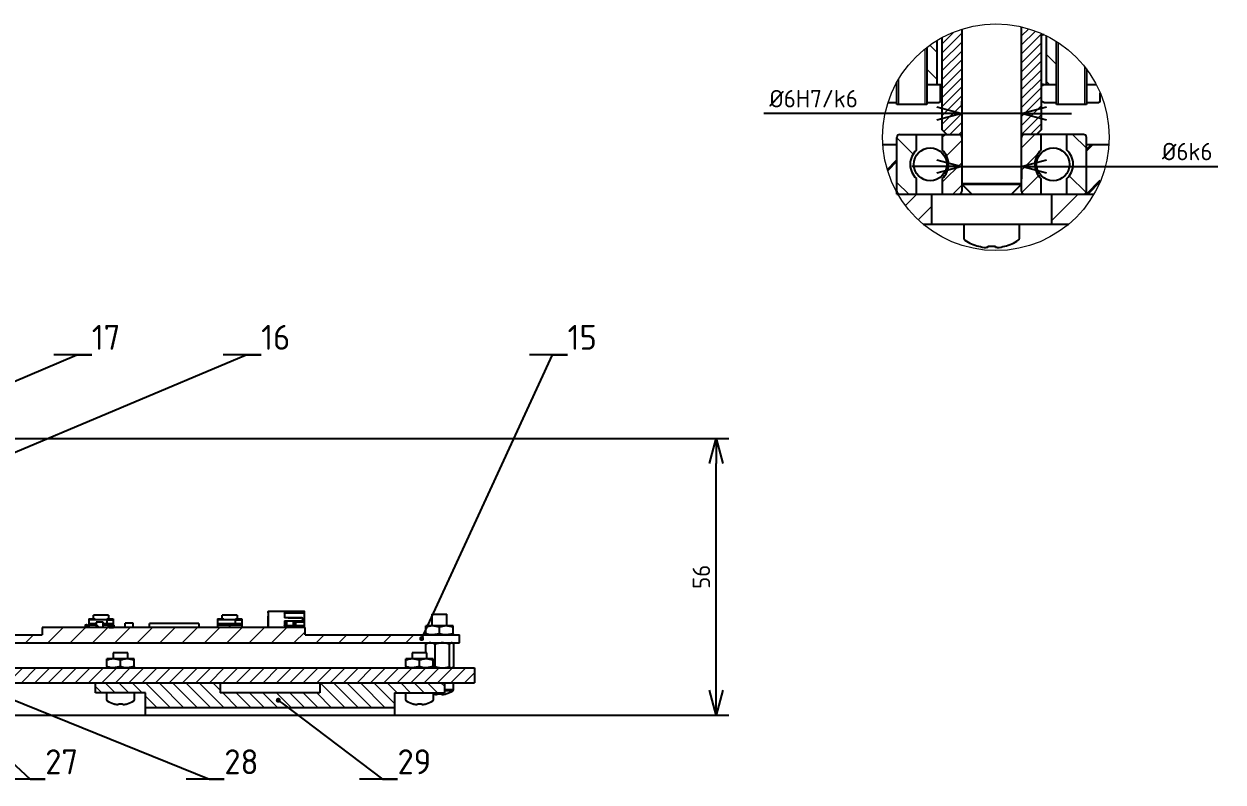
# Model space of a CAD drawing. Header units: millimetres. Extents: x 19686 to 36223, y 4362 to 8014.
# Drawn here: x 19945 to 20185.6, y 4361.7 to 4513.8 of the extents above; entities that cross this region are included whole.
import ezdxf
from ezdxf import colors
from ezdxf.entities.mleader import LeaderData, LeaderLine
from ezdxf.math import Vec2, Vec3

# ---------------------------------------------------------------- set-up
doc = ezdxf.new("R2010")
doc.units = ezdxf.units.MM
doc.layers.get('0').update_dxf_attribs({"lineweight": 35})
doc.layers.add('Nét mảnh', color=130, linetype='Continuous', lineweight=13)
doc.layers.add('Nét đậm', color=7, linetype='Continuous', lineweight=35)
doc.styles.add('MtXpl_TCVN_7284', font='')
doc.styles.get("Standard").update_dxf_attribs({"font": '', "height": 4.375})
doc.styles.get('MtXpl_TCVN_7284').set_extended_font_data('TCVN 7284')
doc.styles.get('Standard').set_extended_font_data('TCVN 7284')
doc.dimstyles.new('ISO-25$0', dxfattribs={"dimtxt": 4.375, "dimasz": 2.5, "dimexe": 1.25, "dimexo": 0.625, "dimtad": 1, "dimtxsty": 'Standard', "dimblk": 'OPEN30', "dimcen": 2.5, "dimadec": 0, "dimazin": 0, "dimtfac": 1, "dimtmove": 0, "dimatfit": 3, "dimldrblk": 'OPEN30', "dimfxl": 1, "dimarcsym": 0})

# ---------------------------------------------------------------- blocks, each defined once
blk = doc.blocks.new('_Dot')
at = {"color": 0, "linetype": 'ByBlock', "lineweight": -2}
blk.add_line((-0.5, 0), (-1, 0), dxfattribs=at)
at = {"color": 0, "linetype": 'ByBlock', "const_width": 0.5}
blk.add_lwpolyline([(-0.25, 0, 1), (0.25, 0, 1)], format="xyb", close=True, dxfattribs=at)
blk = doc.blocks.new('_Open30')
at = {"color": 0, "linetype": 'ByBlock', "lineweight": -2}
for p, q in [((-1, 0.268), (0, 0)), ((0, 0), (-1, -0.268)), ((0, 0), (-1, 0))]:
    blk.add_line(p, q, dxfattribs=at)
blk = doc.blocks.new('*D151')
at = {"layer": 'Defpoints', "color": 0, "transparency": 16777216}
for p in [(19882.56, 4430.64), (20083.92, 4430.64), (19883.36, 4375.17)]:
    blk.add_point(p, dxfattribs=at)
at = {"layer": 'Nét mảnh', "color": 0, "lineweight": -2, "transparency": 16777216}
for p, q in [((19883.81, 4430.64), (20086.42, 4430.64)), ((20083.92, 4380.17), (20083.92, 4425.64)), ((19884.61, 4375.17), (20086.42, 4375.17))]:
    blk.add_line(p, q, dxfattribs=at)
at = {"layer": 'Nét mảnh', "color": 0, "lineweight": -2, "transparency": 16777216, "xscale": 5, "yscale": 5, "zscale": 5}
for p, rotation in [((20083.92, 4430.64), 90), ((20083.92, 4375.17), 270)]:
    blk.add_blockref('_Open30', p, dxfattribs=dict(at, rotation=rotation))
at = {"layer": 'Nét mảnh', "color": 0, "transparency": 16777216, "insert": (20080.92, 4402.91), "char_height": 4.375, "attachment_point": 5, "rotation": 90}
blk.add_mtext('{\\H0.8x;56}', dxfattribs=at)
blk = doc.blocks.new('*D152')
at = {"layer": 'Defpoints', "color": 0, "transparency": 16777216}
for p in [(20133.17, 4495.85), (20145.17, 4495.85), (20145.17, 4495.85)]:
    blk.add_point(p, dxfattribs=at)
at = {"layer": 'Nét mảnh', "color": 0, "lineweight": -2, "transparency": 16777216}
for p, q in [((20133.17, 4497.1), (20133.17, 4498.35)), ((20145.17, 4497.1), (20145.17, 4498.35)), ((20128.17, 4495.85), (20093.44, 4495.85)), ((20145.17, 4495.85), (20133.17, 4495.85)), ((20150.17, 4495.85), (20155.17, 4495.85))]:
    blk.add_line(p, q, dxfattribs=at)
at = {"layer": 'Nét mảnh', "color": 0, "lineweight": -2, "transparency": 16777216, "xscale": 5, "yscale": 5, "zscale": 5}
blk.add_blockref('_Open30', (20133.17, 4495.85), dxfattribs=at)
at = {"layer": 'Nét mảnh', "color": 0, "lineweight": -2, "transparency": 16777216, "xscale": 5, "yscale": 5, "zscale": 5, "rotation": 180}
blk.add_blockref('_Open30', (20145.17, 4495.85), dxfattribs=at)
at = {"layer": 'Nét mảnh', "color": 0, "transparency": 16777216, "insert": (20103.44, 4498.85), "char_height": 4.375, "attachment_point": 5}
blk.add_mtext('{\\H0.8x;%%C6H7/k6}', dxfattribs=at)
blk = doc.blocks.new('*D153')
at = {"layer": 'Defpoints', "color": 0, "transparency": 16777216}
for p in [(20133.17, 4485.97), (20145.17, 4485.97), (20145.17, 4485.24)]:
    blk.add_point(p, dxfattribs=at)
at = {"layer": 'Nét mảnh', "color": 0, "lineweight": -2, "transparency": 16777216}
for p, q in [((20128.17, 4485.24), (20123.17, 4485.24)), ((20133.17, 4485.24), (20145.17, 4485.24)), ((20150.17, 4485.24), (20184.57, 4485.24)), ((20133.17, 4484.72), (20133.17, 4482.74)), ((20145.17, 4484.72), (20145.17, 4482.74))]:
    blk.add_line(p, q, dxfattribs=at)
at = {"layer": 'Nét mảnh', "color": 0, "lineweight": -2, "transparency": 16777216, "xscale": 5, "yscale": 5, "zscale": 5}
blk.add_blockref('_Open30', (20133.17, 4485.24), dxfattribs=at)
at = {"layer": 'Nét mảnh', "color": 0, "lineweight": -2, "transparency": 16777216, "xscale": 5, "yscale": 5, "zscale": 5, "rotation": 180}
blk.add_blockref('_Open30', (20145.17, 4485.24), dxfattribs=at)
at = {"layer": 'Nét mảnh', "color": 0, "transparency": 16777216, "insert": (20178.42, 4488.24), "char_height": 4.375, "attachment_point": 5}
blk.add_mtext('{\\H0.8x;%%C6k6}', dxfattribs=at)

msp = doc.modelspace()

# ---------------------------------------------------------------- hatches: boundary and pattern name
at = {"linetype": 'Continuous', "lineweight": 18, "true_color": 0x000000}
h = msp.add_hatch(dxfattribs=at)
h.set_pattern_fill('ANSI31', color=18, angle=90, style=0)
h.set_pattern_definition([(135, (19659.7872, 4280.0047), (-2.245064, -2.245064), [])])
h.paths.add_polyline_path([(19960.853, 4393.83), (19959.453, 4393.83), (19959.453, 4392.73), (19960.853, 4392.73)], flags=0)
at = {"layer": 'Nét mảnh', "true_color": 0x000000}
h = msp.add_hatch(dxfattribs=at)
h.set_pattern_fill('ANSI31', color=18)
h.set_pattern_definition([(45, (486.8383, -781.2207), (-2.24506403, 2.24506403), [])])
h.paths.add_polyline_path([(20001.428, 4392.73), (19979.55, 4392.73), (19979.55, 4392.71), (19979.353, 4392.71), (19979, 4392.711), (19979, 4392.71), (19978.758, 4392.71), (19977.627, 4392.711), (19977.627, 4392.71), (19972.6, 4392.71), (19971.469, 4392.711), (19971.469, 4392.71), (19971.228, 4392.71), (19970.874, 4392.711), (19970.874, 4392.71), (19970.677, 4392.71), (19948.621, 4392.73), (19948.621, 4391.239), (19931.301, 4391.239), (19930.516, 4389.639), (20026.057, 4389.639), (20026.817, 4391.239), (20001.428, 4391.239)])
h = msp.add_hatch(dxfattribs=at)
h.set_pattern_fill('ANSI31', color=18, scale=0.6)
h.set_pattern_definition([(45, (486.8383, -781.2207), (-1.34703842, 1.34703842), [])])
h.paths.add_polyline_path([(20035.363, 4384.639), (19917.579, 4384.639), (19918.772, 4381.639), (20035.363, 4381.639)])
h.paths.add_polyline_path([(19917.579, 4384.639), (19896.831, 4384.639), (19896.001, 4381.639), (19918.772, 4381.639)])
h.paths.add_polyline_path([(19857.363, 4384.639), (19849.895, 4384.639), (19848.363, 4382.795), (19848.363, 4381.639), (19857.363, 4381.639)])
h.paths.add_polyline_path([(19849.895, 4384.639), (19848.363, 4384.639), (19848.363, 4382.795)], flags=17)
h.paths.add_polyline_path([(19896.831, 4384.639), (19869.363, 4384.639), (19869.363, 4381.639), (19896.001, 4381.639)])
h = msp.add_hatch(dxfattribs=at)
h.set_pattern_fill('ANSI31', color=18, scale=0.6, angle=90)
h.set_pattern_definition([(135, (486.8383, -781.2207), (-1.34703842, -1.34703842), [])])
h.paths.add_polyline_path([(20019.363, 4379.639), (20029.363, 4379.639), (20029.363, 4381.639), (20004.363, 4381.639), (20004.363, 4379.639), (19984.363, 4379.639), (19984.363, 4381.639), (19959.363, 4381.639), (19959.363, 4379.639), (19969.363, 4379.639), (19969.363, 4376.639), (20019.363, 4376.639)])

# ---------------------------------------------------------------- linework, layer by layer
at = {"color": 18, "linetype": 'Continuous', "lineweight": 25, "true_color": 0x000000}
for p, q in [((20133.17, 4512.784), (20133.17, 4480.278)), ((20145.17, 4480.278), (20145.17, 4513.254)), ((20149.17, 4511.478), (20149.37, 4511.678)), ((20149.17, 4492.678), (20149.17, 4511.478)), ((20149.71, 4511.678), (20149.37, 4511.678)), ((20150.17, 4501.678), (20150.17, 4511.455)), ((20126.17, 4509.133), (20126.17, 4497.678)), ((20128.17, 4510.507), (20128.17, 4501.678)), ((20129.17, 4511.084), (20129.17, 4492.678)), ((20152.17, 4497.678), (20152.17, 4510.329)), ((20158.17, 4504.811), (20158.17, 4497.678)), ((20120.17, 4497.678), (20120.17, 4502.184)), ((20119.897, 4501.678), (20120.17, 4501.678)), ((20126.17, 4501.678), (20129.17, 4501.678)), ((20128.935, 4501.525), (20128.67, 4501.678)), ((20128.935, 4498.231), (20128.935, 4501.525)), ((20149.604, 4501.678), (20149.17, 4501.678)), ((20149.67, 4501.678), (20149.406, 4501.525)), ((20149.67, 4501.678), (20152.17, 4501.678)), ((20158.17, 4501.678), (20160.158, 4501.678)), ((20160.935, 4498.231), (20160.935, 4500.044)), ((20118.385, 4498.078), (20120.17, 4498.078)), ((20126.17, 4497.678), (20120.17, 4497.678)), ((20126.17, 4498.078), (20128.67, 4498.078)), ((20128.935, 4498.231), (20128.67, 4498.078)), ((20149.67, 4498.078), (20149.406, 4498.231)), ((20149.67, 4498.078), (20152.17, 4498.078)), ((20158.17, 4497.678), (20152.17, 4497.678)), ((20158.17, 4498.078), (20160.67, 4498.078)), ((20160.935, 4498.231), (20160.67, 4498.078)), ((20130.17, 4491.678), (20129.17, 4492.678)), ((20149.17, 4492.678), (20148.17, 4491.678)), ((20120.17, 4479.678), (20120.17, 4491.078)), ((20120.77, 4491.678), (20133.17, 4491.678)), ((20124.07, 4488.518), (20124.07, 4491.678)), ((20129.27, 4491.678), (20129.27, 4488.518)), ((20157.57, 4491.678), (20145.17, 4491.678)), ((20149.07, 4491.678), (20149.07, 4488.518)), ((20154.27, 4488.518), (20154.27, 4491.678)), ((20158.17, 4479.678), (20158.17, 4491.078)), ((20117.333, 4489.678), (20120.17, 4489.678)), ((20158.17, 4489.678), (20162.722, 4489.678)), ((20124.07, 4479.678), (20124.07, 4482.839)), ((20129.27, 4482.839), (20129.27, 4479.678)), ((20149.07, 4482.839), (20149.07, 4479.678)), ((20154.27, 4479.678), (20154.27, 4482.839)), ((20133.17, 4481.678), (20135.17, 4479.678)), ((20145.17, 4481.678), (20143.17, 4479.678)), ((20120.17, 4479.678), (20159.687, 4479.678)), ((20127.17, 4473.678), (20127.17, 4479.678)), ((20151.17, 4479.678), (20151.17, 4473.678)), ((20125.419, 4473.678), (20154.636, 4473.678)), ((20133.57, 4473.678), (20133.57, 4470.885)), ((20144.77, 4470.885), (20144.77, 4473.678)), ((20136.545, 4469.229), (20136.558, 4469.254)), ((20138.43, 4468.97), (20138.041, 4468.97)), ((20138.43, 4469.254), (20138.43, 4468.97)), ((20139.91, 4468.97), (20139.91, 4469.254)), ((20140.3, 4468.97), (20139.91, 4468.97)), ((20141.783, 4469.254), (20141.796, 4469.229)), ((19993.976, 4395.95), (19993.976, 4395.95)), ((19993.976, 4395.95), (19993.976, 4395.71)), ((20001.246, 4395.98), (19994.006, 4395.98)), ((20001.276, 4395.71), (20001.276, 4395.95)), ((19958.008, 4394.443), (19959.304, 4394.443)), ((19958.008, 4394.443), (19958.008, 4393.443)), ((19959.304, 4394.243), (19958.008, 4394.243)), ((19962.908, 4394.243), (19958.008, 4394.243)), ((19958.958, 4394.443), (19958.958, 4395.243)), ((19961.958, 4395.243), (19958.958, 4395.243)), ((19959.304, 4394.443), (19959.304, 4394.243)), ((19959.453, 4393.83), (19959.453, 4392.73)), ((19960.853, 4393.83), (19959.453, 4393.83)), ((19960.853, 4392.73), (19960.853, 4393.83)), ((19961.612, 4394.443), (19962.908, 4394.443)), ((19961.612, 4394.443), (19961.612, 4393.443)), ((19961.612, 4394.243), (19962.908, 4394.243)), ((19961.958, 4395.243), (19961.958, 4394.443)), ((19962.908, 4394.443), (19962.908, 4393.443)), ((19965.266, 4392.73), (19965.266, 4393.63)), ((19966.876, 4393.63), (19965.266, 4393.63)), ((19966.876, 4392.73), (19966.876, 4393.63)), ((19970.164, 4392.73), (19970.164, 4393.51)), ((19970.691, 4393.51), (19970.164, 4393.51)), ((19979.536, 4393.51), (19970.691, 4393.51)), ((19980.063, 4393.51), (19979.536, 4393.51)), ((19980.063, 4393.51), (19980.063, 4392.73)), ((19983.814, 4394.443), (19985.11, 4394.443)), ((19983.814, 4394.443), (19983.814, 4393.443)), ((19985.11, 4394.243), (19983.814, 4394.243)), ((19988.714, 4394.243), (19983.814, 4394.243)), ((19984.764, 4394.443), (19984.764, 4395.243)), ((19987.764, 4395.243), (19984.764, 4395.243)), ((19985.11, 4394.443), (19985.11, 4394.243)), ((19987.418, 4394.443), (19988.714, 4394.443)), ((19987.418, 4393.443), (19987.418, 4394.443)), ((19987.418, 4394.243), (19988.714, 4394.243)), ((19987.764, 4395.243), (19987.764, 4394.443)), ((19988.714, 4394.443), (19988.714, 4393.443)), ((19993.976, 4395.68), (19993.976, 4395.821)), ((19993.976, 4395.71), (19993.976, 4395.71)), ((19993.976, 4395.68), (19993.976, 4392.93)), ((19993.976, 4393.48), (19993.976, 4394.98)), ((19993.976, 4394.66), (19993.976, 4394.66)), ((19993.976, 4392.73), (19993.976, 4393.48)), ((19997.226, 4395.68), (20001.246, 4395.68)), ((19997.276, 4395.63), (19997.276, 4394.68)), ((20000.726, 4394.68), (19997.276, 4394.68)), ((19997.276, 4394.08), (20000.726, 4394.08)), ((19997.276, 4394.08), (19997.276, 4393.13)), ((19997.706, 4393.98), (19997.676, 4393.98)), ((19997.676, 4393.08), (19997.676, 4393.98)), ((19997.706, 4393.08), (19997.706, 4393.98)), ((19998.028, 4394.68), (19998.028, 4394.69)), ((19998.028, 4394.69), (20000.528, 4394.69)), ((19998.028, 4394.08), (19998.028, 4394.07)), ((19998.028, 4394.07), (20000.528, 4394.07)), ((19999.046, 4393.98), (19999.076, 4393.98)), ((19999.046, 4393.98), (19999.046, 4393.08)), ((19999.076, 4393.08), (19999.076, 4393.98)), ((19999.476, 4393.98), (19999.476, 4393.78)), ((19999.476, 4393.98), (19999.506, 4393.98)), ((20001.276, 4393.78), (19999.476, 4393.78)), ((19999.506, 4393.98), (19999.487, 4394.07)), ((19999.506, 4393.78), (19999.506, 4393.98)), ((20000.528, 4394.69), (20000.528, 4394.68)), ((20000.528, 4394.07), (20000.528, 4394.08)), ((20000.976, 4394.33), (20000.976, 4394.43)), ((20001.246, 4394.98), (20001.246, 4393.78)), ((20001.276, 4393.78), (20001.276, 4394.98)), ((20026.863, 4395.414), (20026.863, 4393.039)), ((20026.863, 4395.414), (20029.863, 4395.414)), ((20029.863, 4393.039), (20029.863, 4395.414)), ((19924.363, 4391.239), (19948.621, 4391.239)), ((19948.621, 4392.73), (19948.621, 4391.239)), ((20001.428, 4392.73), (19948.621, 4392.73)), ((19957.257, 4393.188), (19957.765, 4393.188)), ((19957.257, 4393.188), (19957.257, 4392.781)), ((19957.715, 4392.781), (19957.257, 4392.781)), ((19957.308, 4393.238), (19957.308, 4393.188)), ((19957.715, 4393.238), (19957.308, 4393.238)), ((19957.308, 4392.781), (19957.308, 4393.188)), ((19957.308, 4392.73), (19957.308, 4392.781)), ((19957.417, 4393.241), (19957.417, 4393.238)), ((19957.491, 4393.238), (19957.491, 4393.241)), ((19957.521, 4393.241), (19957.491, 4393.241)), ((19957.521, 4393.238), (19957.521, 4393.241)), ((19957.529, 4393.241), (19957.521, 4393.241)), ((19957.564, 4393.241), (19957.553, 4393.241)), ((19957.595, 4393.238), (19957.595, 4393.241)), ((19957.715, 4393.238), (19957.715, 4393.188)), ((19957.715, 4393.188), (19957.715, 4392.781)), ((19957.715, 4392.73), (19957.715, 4392.781)), ((19957.765, 4392.781), (19957.715, 4392.781)), ((19957.765, 4392.781), (19957.765, 4393.188)), ((19959.453, 4393.443), (19958.008, 4393.443)), ((19958.008, 4393.443), (19958.008, 4392.743)), ((19958.008, 4393.443), (19959.558, 4393.443)), ((19958.008, 4393.243), (19959.453, 4393.243)), ((19959.453, 4393.243), (19958.008, 4393.243)), ((19958.758, 4392.743), (19958.008, 4392.743)), ((19959.453, 4392.743), (19959.058, 4392.743)), ((19959.171, 4392.74), (19959.171, 4392.73)), ((19962.908, 4393.443), (19960.853, 4393.443)), ((19960.853, 4393.443), (19962.908, 4393.443)), ((19960.853, 4393.243), (19962.908, 4393.243)), ((19961.978, 4393.243), (19960.853, 4393.243)), ((19961.982, 4393.188), (19961.982, 4393.188)), ((19961.982, 4392.781), (19961.982, 4393.188)), ((19961.982, 4392.781), (19961.982, 4392.781)), ((19962.033, 4393.238), (19962.896, 4393.238)), ((19962.083, 4393.238), (19962.083, 4392.73)), ((19962.083, 4392.73), (19962.896, 4392.73)), ((19962.808, 4393.238), (19962.808, 4393.243)), ((19962.896, 4393.238), (19962.896, 4392.73)), ((19962.947, 4393.238), (19962.896, 4393.238)), ((19962.896, 4392.73), (19962.947, 4392.73)), ((19962.908, 4393.443), (19962.908, 4393.238)), ((19962.998, 4393.188), (19962.998, 4392.781)), ((19969.414, 4392.73), (19969.408, 4392.731)), ((19969.695, 4392.731), (19969.708, 4392.731)), ((19969.702, 4392.73), (19969.695, 4392.731)), ((19969.708, 4392.731), (19969.702, 4392.73)), ((19970.163, 4393.241), (19970.164, 4393.241)), ((19971.228, 4392.73), (19970.874, 4392.73)), ((19972.6, 4392.73), (19971.469, 4392.73)), ((19978.758, 4392.73), (19977.627, 4392.73)), ((19979.353, 4392.73), (19979, 4392.73)), ((19980.063, 4392.73), (19979.629, 4392.73)), ((19981.847, 4392.736), (19981.847, 4392.736)), ((19982.803, 4392.734), (19982.804, 4392.734)), ((19988.714, 4393.443), (19983.814, 4393.443)), ((19983.814, 4393.443), (19983.814, 4392.743)), ((19983.814, 4393.443), (19988.714, 4393.443)), ((19983.814, 4393.243), (19988.714, 4393.243)), ((19988.714, 4393.243), (19983.814, 4393.243)), ((19984.564, 4392.743), (19983.814, 4392.743)), ((19986.264, 4392.743), (19984.864, 4392.743)), ((19986.264, 4393.243), (19986.264, 4392.743)), ((19988.714, 4392.743), (19987.964, 4392.743)), ((19988.714, 4393.443), (19988.714, 4392.743)), ((19990.647, 4392.732), (19990.647, 4392.732)), ((20001.246, 4393.08), (19997.226, 4393.08)), ((19997.246, 4393.084), (19997.246, 4393.08)), ((20001.276, 4392.73), (20001.276, 4393.05)), ((20001.428, 4391.239), (20001.428, 4392.73)), ((20001.428, 4391.239), (20032.363, 4391.239)), ((20031.113, 4393.039), (20025.613, 4393.039)), ((20025.613, 4391.484), (20025.613, 4392.793)), ((20028.363, 4392.793), (20026.988, 4393.039)), ((20028.363, 4391.484), (20026.988, 4391.239)), ((20028.363, 4391.484), (20028.363, 4392.793)), ((20031.113, 4392.793), (20029.738, 4393.039)), ((20031.113, 4391.484), (20029.738, 4391.239)), ((20031.113, 4391.484), (20031.113, 4392.793)), ((20032.363, 4389.639), (20032.363, 4391.239)), ((19924.363, 4389.639), (20032.363, 4389.639)), ((20025.536, 4389.414), (20025.738, 4389.554)), ((20025.536, 4389.414), (20025.536, 4387.639)), ((20025.863, 4389.639), (20025.731, 4389.562)), ((20027.588, 4389.639), (20027.467, 4389.414)), ((20027.467, 4389.414), (20027.467, 4384.864)), ((20030.295, 4389.414), (20030.295, 4384.864)), ((20030.996, 4389.562), (20030.863, 4389.639)), ((20031.191, 4389.414), (20031.191, 4384.864)), ((19967.113, 4386.439), (19961.613, 4386.439)), ((19962.863, 4387.639), (19962.863, 4386.439)), ((19965.863, 4387.639), (19962.863, 4387.639)), ((19964.363, 4386.193), (19962.988, 4386.439)), ((19967.113, 4386.193), (19965.738, 4386.439)), ((19965.863, 4386.439), (19965.863, 4387.639)), ((20027.113, 4386.439), (20021.613, 4386.439)), ((20022.863, 4387.639), (20022.863, 4386.439)), ((20025.863, 4387.639), (20022.863, 4387.639)), ((20024.363, 4386.193), (20022.988, 4386.439)), ((20027.113, 4386.193), (20025.738, 4386.439)), ((20025.863, 4386.439), (20025.863, 4387.639)), ((19848.363, 4384.639), (20035.363, 4384.639)), ((19961.613, 4384.884), (19961.613, 4386.193)), ((19964.363, 4384.884), (19962.988, 4384.639)), ((19964.363, 4384.884), (19964.363, 4386.193)), ((19967.113, 4384.884), (19965.738, 4384.639)), ((19967.113, 4384.884), (19967.113, 4386.193)), ((20021.613, 4384.884), (20021.613, 4386.193)), ((20024.363, 4384.884), (20022.988, 4384.639)), ((20024.363, 4384.884), (20024.363, 4386.193)), ((20027.113, 4384.884), (20025.738, 4384.639)), ((20027.113, 4384.884), (20027.113, 4386.193)), ((20027.113, 4384.773), (20027.467, 4384.864)), ((20027.467, 4384.864), (20027.588, 4384.639)), ((20030.863, 4384.639), (20030.996, 4384.715)), ((20035.363, 4384.639), (20035.363, 4381.639)), ((19848.363, 4381.639), (20035.363, 4381.639)), ((19959.363, 4379.639), (19959.363, 4381.639)), ((19984.363, 4381.639), (19984.363, 4379.639)), ((20004.363, 4381.639), (20004.363, 4379.639)), ((20029.363, 4381.639), (20029.363, 4379.639)), ((20031.163, 4380.242), (20031.163, 4381.639)), ((19969.363, 4379.639), (19959.363, 4379.639)), ((19961.563, 4379.639), (19961.563, 4378.242)), ((19967.163, 4378.242), (19967.163, 4379.639)), ((19969.363, 4375.171), (19969.363, 4379.639)), ((20004.363, 4379.639), (19984.363, 4379.639)), ((20019.363, 4379.639), (20029.363, 4379.639)), ((20019.363, 4379.639), (20019.363, 4375.171)), ((20021.563, 4379.639), (20021.563, 4378.242)), ((20027.163, 4378.242), (20027.163, 4379.639)), ((20027.993, 4379.285), (20027.799, 4379.285)), ((20027.993, 4379.427), (20027.993, 4379.285)), ((20028.733, 4379.285), (20028.733, 4379.427)), ((20028.928, 4379.285), (20028.733, 4379.285)), ((20031.163, 4380.242), (20029.363, 4380.242)), ((20031.038, 4380.014), (20029.363, 4380.014)), ((20029.67, 4379.427), (20029.676, 4379.414)), ((19963.051, 4377.414), (19963.057, 4377.427)), ((19963.993, 4377.285), (19963.799, 4377.285)), ((19963.993, 4377.427), (19963.993, 4377.285)), ((19964.733, 4377.285), (19964.733, 4377.427)), ((19964.928, 4377.285), (19964.733, 4377.285)), ((19965.67, 4377.427), (19965.676, 4377.414)), ((20019.363, 4376.639), (19969.363, 4376.639)), ((20023.051, 4377.414), (20023.057, 4377.427)), ((20023.993, 4377.285), (20023.799, 4377.285)), ((20023.993, 4377.427), (20023.993, 4377.285)), ((20024.733, 4377.285), (20024.733, 4377.427)), ((20024.928, 4377.285), (20024.733, 4377.285)), ((20025.67, 4377.427), (20025.676, 4377.414)), ((19969.363, 4375.171), (20019.363, 4375.171))]:
    msp.add_line(p, q, dxfattribs=at)
at = {"color": 18, "linetype": 'Continuous', "lineweight": 25, "true_color": 0x000000, "flags": 128}
for points in [[(19997.676, 4393.98), (19997.661, 4394.057), (19997.649, 4394.08)], [(19999.506, 4393.08), (19999.506, 4393.094), (19999.506, 4393.134), (19999.506, 4393.198), (19999.506, 4393.285), (19999.506, 4393.391), (19999.506, 4393.512), (19999.506, 4393.644), (19999.506, 4393.78)], [(20001.246, 4395.68), (20001.246, 4395.667), (20001.246, 4395.627), (20001.246, 4395.562), (20001.246, 4395.475), (20001.246, 4395.369), (20001.246, 4395.248), (20001.246, 4395.117), (20001.246, 4394.98)], [(20001.246, 4393.78), (20001.246, 4393.644), (20001.246, 4393.512), (20001.246, 4393.391), (20001.246, 4393.285), (20001.246, 4393.198), (20001.246, 4393.134), (20001.246, 4393.094), (20001.246, 4393.08)], [(19990.634, 4392.73), (19990.644, 4392.731), (19990.647, 4392.732)]]:
    msp.add_lwpolyline(points, dxfattribs=at)
at = {"color": 18, "linetype": 'Continuous', "lineweight": 25, "true_color": 0x000000}
for centre in [(20126.843, 4485.678), (20151.498, 4485.678)]:
    msp.add_circle(centre, 3.305, dxfattribs=at)
for centre, radius, start, end in [((20120.77, 4491.078), 0.6, 90, 180), ((20132.57, 4491.078), 0.6, 0, 90), ((20145.77, 4491.078), 0.6, 90, 180), ((20157.57, 4491.078), 0.6, 0, 90), ((20126.67, 4485.678), 3.85, 132.47937, 227.52063), ((20126.67, 4485.678), 3.85, 312.47937, 47.52063), ((20151.67, 4485.678), 3.85, 132.47937, 227.52063), ((20151.67, 4485.678), 3.85, 312.47937, 47.52063), ((20120.77, 4480.278), 0.6, 180, 270), ((20132.57, 4480.278), 0.6, 270, 0), ((20145.77, 4480.278), 0.6, 180, 270), ((20157.57, 4480.278), 0.6, 270, 0), ((20134.11, 4470.885), 0.54, 180, 237.66397), ((20144.23, 4470.885), 0.54, 302.33603, 0), ((20139.17, 4478.878), 10, 237.66397, 254.78072), ((20139.17, 4478.878), 9.973, 254.81214, 263.49658), ((20139.17, 4480.184), 10.955, 266.1266, 273.8734), ((20139.17, 4478.878), 9.973, 276.50342, 285.18786), ((20139.17, 4478.878), 10, 285.21928, 302.33603), ((19994.006, 4395.95), 0.03, 90, 179.99999), ((20001.246, 4395.95), 0.03, 0, 90), ((19997.226, 4395.63), 0.05, 0, 90), ((19997.476, 4393.98), 0.2, 150, 179.99999), ((19997.476, 4393.98), 0.2, 0.00001, 30), ((19999.276, 4393.98), 0.2, 153.25632, 179.99999), ((19999.276, 4393.98), 0.2, 0.00001, 26.74368), ((20000.726, 4394.43), 0.25, 0, 90), ((20000.726, 4394.33), 0.25, 270, 0), ((20001.246, 4395.71), 0.03, 270, 0), ((19957.308, 4393.188), 0.0508, 90, 180), ((19957.308, 4392.781), 0.0508, 180, 268.68724), ((19957.715, 4393.188), 0.0508, 360, 90), ((19957.715, 4392.781), 0.0508, 270, 360), ((19962.033, 4393.188), 0.0508, 90.00001, 180.00001), ((19962.033, 4392.781), 0.0508, 180.00001, 269.99999), ((19962.947, 4393.188), 0.0508, 0, 90), ((19962.947, 4392.781), 0.0508, 270, 0), ((19997.226, 4393.13), 0.05, 270, 0), ((20001.246, 4393.05), 0.03, 0, 90), ((20028.363, 4384.239), 4.986, 256.07451, 263.49658), ((20028.363, 4384.891), 5.477, 266.1266, 273.8734), ((20028.363, 4384.239), 4.986, 276.50342, 285.18786), ((20028.363, 4384.239), 5, 285.21928, 302.33603), ((20030.893, 4380.242), 0.27, 302.33603, 0), ((19961.833, 4378.242), 0.27, 180, 237.66397), ((19964.363, 4382.239), 5, 237.66397, 254.78072), ((19964.363, 4382.239), 4.986, 254.81214, 263.49658), ((19964.363, 4382.891), 5.477, 266.1266, 273.8734), ((19964.363, 4382.239), 4.986, 276.50342, 285.18786), ((19964.363, 4382.239), 5, 285.21928, 302.33603), ((19966.893, 4378.242), 0.27, 302.33603, 0), ((20021.833, 4378.242), 0.27, 180, 237.66397), ((20024.363, 4382.239), 5, 237.66397, 254.78072), ((20024.363, 4382.239), 4.986, 254.81214, 263.49658), ((20024.363, 4382.891), 5.477, 266.1266, 273.8734), ((20024.363, 4382.239), 4.986, 276.50342, 285.18786), ((20024.363, 4382.239), 5, 285.21928, 302.33603), ((20026.893, 4378.242), 0.27, 302.33603, 0)]:
    msp.add_arc(centre, radius, start, end, dxfattribs=at)
for points, knots in [([(20149.17, 4501.359), (20149.184, 4501.372), (20149.262, 4501.44), (20149.341, 4501.487), (20149.406, 4501.525)], [0, 0, 0, 0, 0.1790051, 1, 1, 1, 1]), ([(20149.17, 4498.397), (20149.184, 4498.385), (20149.262, 4498.317), (20149.341, 4498.27), (20149.406, 4498.231)], [0, 0, 0, 0, 0.1790051, 1, 1, 1, 1]), ([(19993.976, 4395.821), (19993.976, 4395.862), (19993.976, 4395.935), (19993.976, 4395.946), (19993.976, 4395.95)], [0, 0, 0, 0, 0.56, 1, 1, 1, 1]), ([(19993.976, 4395.71), (19993.976, 4395.708), (19993.976, 4395.705), (19993.976, 4395.686), (19993.976, 4395.68)], [0, 0, 0, 0, 0.7199856, 1, 1, 1, 1]), ([(19997.706, 4393.98), (19997.705, 4394.015), (19997.705, 4394.051), (19997.683, 4394.079), (19997.682, 4394.08)], [0, 0, 0, 0, 0.9367018, 1, 1, 1, 1]), ([(19999.067, 4394.07), (19999.064, 4394.065), (19999.048, 4394.038), (19999.047, 4394.006), (19999.046, 4393.98)], [0, 0, 0, 0, 0.1910413, 1, 1, 1, 1]), ([(19999.476, 4393.079), (19999.476, 4393.106), (19999.476, 4393.199), (19999.476, 4393.456), (19999.476, 4393.675), (19999.476, 4393.78)], [0, 0, 0, 0, 0.1772338, 0.6046404, 1, 1, 1, 1]), ([(19999.476, 4393.78), (19999.476, 4393.677), (19999.476, 4393.462), (19999.476, 4393.217), (19999.476, 4393.074), (19999.476, 4393.058), (19999.476, 4393.05)], [0, 0, 0, 0, 0.2702613, 0.5624294, 0.7897364, 1, 1, 1, 1]), ([(20001.276, 4394.98), (20001.276, 4395.084), (20001.276, 4395.299), (20001.276, 4395.544), (20001.276, 4395.686), (20001.276, 4395.703), (20001.276, 4395.71)], [0, 0, 0, 0, 0.2702613, 0.5624294, 0.7897364, 1, 1, 1, 1]), ([(20001.276, 4393.05), (20001.276, 4393.063), (20001.276, 4393.09), (20001.276, 4393.287), (20001.276, 4393.533), (20001.276, 4393.7), (20001.276, 4393.78)], [0, 0, 0, 0, 0.2702613, 0.5624294, 0.7897364, 1, 1, 1, 1]), ([(19957.48, 4393.241), (19957.48, 4393.241), (19957.479, 4393.241), (19957.475, 4393.241), (19957.471, 4393.241), (19957.468, 4393.241), (19957.466, 4393.241)], [0, 0, 0, 0, 0.27950424, 0.55931601, 0.77977311, 1, 1, 1, 1]), ([(19957.578, 4393.241), (19957.576, 4393.241), (19957.571, 4393.241), (19957.564, 4393.241), (19957.564, 4393.241), (19957.564, 4393.241)], [0, 0, 0, 0, 0.2800412, 0.5593367, 1, 1, 1, 1]), ([(19957.593, 4393.241), (19957.593, 4393.241), (19957.592, 4393.241), (19957.59, 4393.241), (19957.584, 4393.241), (19957.58, 4393.241), (19957.578, 4393.241)], [0, 0, 0, 0, 0.2809469, 0.5600579, 0.7798705, 1, 1, 1, 1]), ([(20026.988, 4393.039), (20026.956, 4393.039), (20026.491, 4393.035), (20026.036, 4392.91), (20025.613, 4392.793)], [0, 0, 0, 0, 0.0701503, 1, 1, 1, 1]), ([(20025.613, 4392.793), (20025.613, 4392.83), (20025.613, 4392.974), (20025.613, 4393.011), (20025.613, 4393.039)], [0, 0, 0, 0, 0.2575513, 1, 1, 1, 1]), ([(20026.988, 4391.239), (20026.956, 4391.239), (20026.709, 4391.241), (20026.244, 4391.295), (20025.825, 4391.421), (20025.613, 4391.484)], [0, 0, 0, 0, 0.0700125, 0.5307444, 1, 1, 1, 1]), ([(20025.613, 4391.484), (20025.613, 4391.447), (20025.613, 4391.303), (20025.613, 4391.266), (20025.613, 4391.239)], [0, 0, 0, 0, 0.2575513, 1, 1, 1, 1]), ([(20029.738, 4393.039), (20029.706, 4393.039), (20029.241, 4393.035), (20028.786, 4392.91), (20028.363, 4392.793)], [0, 0, 0, 0, 0.0701503, 1, 1, 1, 1]), ([(20029.738, 4391.239), (20029.706, 4391.239), (20029.241, 4391.243), (20028.786, 4391.368), (20028.363, 4391.484)], [0, 0, 0, 0, 0.0701503, 1, 1, 1, 1]), ([(20031.113, 4392.793), (20031.113, 4392.83), (20031.113, 4392.974), (20031.113, 4393.011), (20031.113, 4393.039)], [0, 0, 0, 0, 0.25755135, 1, 1, 1, 1]), ([(20031.113, 4391.484), (20031.113, 4391.447), (20031.113, 4391.303), (20031.113, 4391.266), (20031.113, 4391.239)], [0, 0, 0, 0, 0.2575513, 1, 1, 1, 1]), ([(20027.467, 4389.414), (20027.28, 4389.484), (20026.928, 4389.617), (20026.27, 4389.671), (20025.82, 4389.513), (20025.536, 4389.414)], [0, 0, 0, 0, 0.2956528, 0.5552834, 1, 1, 1, 1]), ([(20030.295, 4389.414), (20030.021, 4389.484), (20029.506, 4389.617), (20028.543, 4389.671), (20027.884, 4389.513), (20027.467, 4389.414)], [0, 0, 0, 0, 0.2956528, 0.5552834, 1, 1, 1, 1]), ([(20031.191, 4389.414), (20031.104, 4389.484), (20030.941, 4389.617), (20030.636, 4389.671), (20030.427, 4389.513), (20030.295, 4389.414)], [0, 0, 0, 0, 0.2956528, 0.5552834, 1, 1, 1, 1]), ([(19962.988, 4386.439), (19962.956, 4386.439), (19962.491, 4386.435), (19962.036, 4386.31), (19961.613, 4386.193)], [0, 0, 0, 0, 0.0701503, 1, 1, 1, 1]), ([(19961.613, 4386.193), (19961.613, 4386.23), (19961.613, 4386.374), (19961.613, 4386.411), (19961.613, 4386.439)], [0, 0, 0, 0, 0.2575513, 1, 1, 1, 1]), ([(19965.738, 4386.439), (19965.706, 4386.439), (19965.241, 4386.435), (19964.786, 4386.31), (19964.363, 4386.193)], [0, 0, 0, 0, 0.0701503, 1, 1, 1, 1]), ([(19967.113, 4386.193), (19967.113, 4386.23), (19967.113, 4386.374), (19967.113, 4386.411), (19967.113, 4386.439)], [0, 0, 0, 0, 0.25755135, 1, 1, 1, 1]), ([(20022.988, 4386.439), (20022.956, 4386.439), (20022.491, 4386.435), (20022.036, 4386.31), (20021.613, 4386.193)], [0, 0, 0, 0, 0.0701503, 1, 1, 1, 1]), ([(20021.613, 4386.193), (20021.613, 4386.23), (20021.613, 4386.374), (20021.613, 4386.411), (20021.613, 4386.439)], [0, 0, 0, 0, 0.2575513, 1, 1, 1, 1]), ([(20025.738, 4386.439), (20025.706, 4386.439), (20025.241, 4386.435), (20024.786, 4386.31), (20024.363, 4386.193)], [0, 0, 0, 0, 0.0701503, 1, 1, 1, 1]), ([(20027.113, 4386.193), (20027.113, 4386.23), (20027.113, 4386.374), (20027.113, 4386.411), (20027.113, 4386.439)], [0, 0, 0, 0, 0.25755135, 1, 1, 1, 1]), ([(19962.988, 4384.639), (19962.956, 4384.639), (19962.709, 4384.641), (19962.244, 4384.695), (19961.825, 4384.821), (19961.613, 4384.884)], [0, 0, 0, 0, 0.0700125, 0.5307444, 1, 1, 1, 1]), ([(19961.613, 4384.884), (19961.613, 4384.847), (19961.613, 4384.703), (19961.613, 4384.666), (19961.613, 4384.639)], [0, 0, 0, 0, 0.2575513, 1, 1, 1, 1]), ([(19965.738, 4384.639), (19965.706, 4384.639), (19965.241, 4384.643), (19964.786, 4384.768), (19964.363, 4384.884)], [0, 0, 0, 0, 0.0701503, 1, 1, 1, 1]), ([(19967.113, 4384.884), (19967.113, 4384.847), (19967.113, 4384.703), (19967.113, 4384.666), (19967.113, 4384.639)], [0, 0, 0, 0, 0.2575513, 1, 1, 1, 1]), ([(20022.988, 4384.639), (20022.956, 4384.639), (20022.709, 4384.641), (20022.244, 4384.695), (20021.825, 4384.821), (20021.613, 4384.884)], [0, 0, 0, 0, 0.0700125, 0.5307444, 1, 1, 1, 1]), ([(20021.613, 4384.884), (20021.613, 4384.847), (20021.613, 4384.703), (20021.613, 4384.666), (20021.613, 4384.639)], [0, 0, 0, 0, 0.2575513, 1, 1, 1, 1]), ([(20025.738, 4384.639), (20025.706, 4384.639), (20025.241, 4384.643), (20024.786, 4384.768), (20024.363, 4384.884)], [0, 0, 0, 0, 0.0701503, 1, 1, 1, 1]), ([(20027.113, 4384.884), (20027.113, 4384.847), (20027.113, 4384.703), (20027.113, 4384.666), (20027.113, 4384.639)], [0, 0, 0, 0, 0.2575513, 1, 1, 1, 1]), ([(20027.467, 4384.864), (20027.742, 4384.793), (20028.257, 4384.661), (20029.22, 4384.607), (20029.879, 4384.765), (20030.295, 4384.864)], [0, 0, 0, 0, 0.2956528, 0.5552834, 1, 1, 1, 1]), ([(20030.295, 4384.864), (20030.382, 4384.793), (20030.545, 4384.661), (20030.85, 4384.607), (20031.059, 4384.765), (20031.191, 4384.864)], [0, 0, 0, 0, 0.2956528, 0.5552834, 1, 1, 1, 1])]:
    msp.add_open_spline(points, degree=3, knots=knots, dxfattribs=at)
at = {"layer": 'Nét mảnh', "color": 18, "linetype": 'Continuous', "true_color": 0x000000}
for p, q in [((20129.17, 4509.808), (20131.577, 4512.214)), ((20129.17, 4508.012), (20133.17, 4512.012)), ((20145.17, 4513.236), (20145.185, 4513.25)), ((20145.17, 4511.44), (20146.603, 4512.872)), ((20145.17, 4509.643), (20147.947, 4512.42)), ((20145.17, 4507.847), (20149.224, 4511.901)), ((20128.17, 4508.154), (20126.756, 4509.568)), ((20129.17, 4506.216), (20133.17, 4510.216)), ((20145.17, 4506.051), (20149.17, 4510.051)), ((20129.17, 4504.42), (20133.17, 4508.42)), ((20129.17, 4502.624), (20133.17, 4506.624)), ((20145.17, 4504.255), (20149.17, 4508.255)), ((20152.17, 4505.706), (20150.17, 4507.706)), ((20128.17, 4502.765), (20126.17, 4504.765)), ((20129.17, 4500.828), (20133.17, 4504.828)), ((20145.17, 4502.459), (20149.17, 4506.459)), ((20145.17, 4500.663), (20149.17, 4504.663)), ((20129.17, 4499.032), (20133.17, 4503.032)), ((20145.17, 4498.867), (20149.17, 4502.867)), ((20150.81, 4501.678), (20150.17, 4502.318)), ((20129.17, 4497.236), (20133.17, 4501.236)), ((20129.17, 4495.44), (20133.17, 4499.44)), ((20145.17, 4497.071), (20149.17, 4501.071)), ((20129.17, 4493.643), (20133.17, 4497.643)), ((20145.17, 4495.275), (20149.17, 4499.275)), ((20145.17, 4493.479), (20149.17, 4497.479)), ((20129.586, 4492.263), (20133.17, 4495.847)), ((20145.17, 4491.683), (20149.17, 4495.683)), ((20130.798, 4491.678), (20133.17, 4494.051)), ((20132.594, 4491.678), (20133.17, 4492.255)), ((20146.962, 4491.678), (20149.17, 4493.887)), ((20123.427, 4487.752), (20120.17, 4491.009)), ((20129.27, 4491.049), (20129.899, 4491.678)), ((20130.113, 4487.402), (20133.17, 4490.459)), ((20145.17, 4488.989), (20147.86, 4491.678)), ((20158.17, 4488.93), (20155.422, 4491.678)), ((20145.17, 4484.499), (20148.432, 4487.76)), ((20129.27, 4482.069), (20133.17, 4485.969)), ((20145.215, 4480.053), (20148.565, 4483.403)), ((20158.108, 4480.012), (20154.751, 4483.369)), ((20122.521, 4479.678), (20120.17, 4482.029)), ((20131.37, 4479.678), (20133.17, 4481.479)), ((20121.893, 4477.386), (20124.186, 4479.678)), ((20151.17, 4474.334), (20156.515, 4479.678)), ((20124.442, 4474.547), (20127.17, 4477.275))]:
    msp.add_line(p, q, dxfattribs=at)
at = {"layer": 'Nét mảnh', "color": 18, "true_color": 0x000000}
for p, q in [((20152.57, 4497.678), (20152.57, 4510.071)), ((20125.77, 4508.818), (20125.77, 4497.678)), ((20157.77, 4505.325), (20157.77, 4497.678)), ((20120.57, 4497.678), (20120.57, 4502.872))]:
    msp.add_line(p, q, dxfattribs=at)
msp.add_circle((20140.028, 4491.104), 22.739, dxfattribs=at)
at = {"layer": 'Nét đậm', "color": 18, "linetype": 'Continuous', "true_color": 0x000000}
for p, q in [((20158.17, 4488.519), (20159.33, 4489.678)), ((20118.26, 4484.529), (20120.17, 4486.44)), ((20158.311, 4479.678), (20161.036, 4482.404))]:
    msp.add_line(p, q, dxfattribs=at)
at = {"layer": 'Nét đậm', "color": 18, "true_color": 0x000000}
msp.add_line((20145.17, 4481.678), (20133.17, 4481.678), dxfattribs=at)

# ---------------------------------------------------------------- dimensions: what is measured, and where the dimension line sits
at = {"layer": 'Nét mảnh', "color": 18, "true_color": 0x000000}
for base, p1, p2, text, picture, middle in [((20145.17, 4495.847), (20133.17, 4495.847), (20145.17, 4495.847), '{\\H0.8x;%%C6H7/k6}', '*D152', (20103.442, 4495.847)), ((20145.17, 4485.238), (20133.17, 4485.969), (20145.17, 4485.969), '{\\H0.8x;%%C6k6}', '*D153', (20178.423, 4485.238))]:
    dim = msp.add_linear_dim(base=base, p1=p1, p2=p2, text=text, dimstyle='ISO-25$0', override={"dimscale": 2}, dxfattribs=at)
    dim.commit()
    dim.dimension.update_dxf_attribs({"geometry": picture, "text_midpoint": middle, "dimtype": 160})
dim = msp.add_linear_dim(base=(20083.922, 4430.639), p1=(19883.363, 4375.171), p2=(19882.563, 4430.639), angle=90, text='{\\H0.8x;56}', dimstyle='ISO-25$0', override={"dimscale": 2}, dxfattribs=at)
dim.commit()
dim.dimension.update_dxf_attribs({"geometry": '*D151', "text_midpoint": (20080.922, 4402.905)})

# ---------------------------------------------------------------- leaders
ml = msp.add_multileader_mtext('Standard', dxfattribs=at)
ml.set_content('17', color=(0, 0, 0), style='MtXpl_TCVN_7284')
ml.set_leader_properties()
ml.set_arrow_properties(name='DOT')
ml.build(insert=Vec2(0, 0))
ml.multileader.update_dxf_attribs({"text_left_attachment_type": 5, "text_right_attachment_type": 5, "dogleg_length": 3, "arrow_head_size": 1})
ctx = ml.context
ctx.base_point, ctx.char_height, ctx.arrow_head_size, ctx.landing_gap_size, ctx.plane_origin = Vec3(19958.608, 4447.467), 5, 1, 0, Vec3(19863.449, 4423.594)
ctx.left_attachment, ctx.right_attachment = 5, 5
notes = []
notes.append((ctx, [(0, (1, 1, 0), (19955.608, 4447.467), (1, 0), 3, [(0, [(19872.131, 4412.009)], 0, [])])]))
ctx.mtext.insert, ctx.mtext.flow_direction = Vec3(19958.608, 4453.467), 5
ml = msp.add_multileader_mtext('Standard', dxfattribs=at)
ml.set_content('16', color=(0, 0, 0), style='MtXpl_TCVN_7284')
ml.set_leader_properties()
ml.set_arrow_properties(name='DOT')
ml.build(insert=Vec2(0, 0))
ml.multileader.update_dxf_attribs({"text_left_attachment_type": 5, "text_right_attachment_type": 5, "dogleg_length": 3, "arrow_head_size": 1})
ctx = ml.context
ctx.base_point, ctx.char_height, ctx.arrow_head_size, ctx.landing_gap_size, ctx.plane_origin = Vec3(19992.584, 4447.467), 5, 1, 0, Vec3(19898.865, 4415.139)
ctx.left_attachment, ctx.right_attachment = 5, 5
notes.append((ctx, [(0, (1, 1, 0), (19989.584, 4447.467), (1, 0), 3, [(0, [(19904.939, 4411.86)], 0, [])])]))
ctx.mtext.insert, ctx.mtext.flow_direction = Vec3(19992.584, 4453.467), 5
ml = msp.add_multileader_mtext('Standard', dxfattribs=at)
ml.set_content('15', color=(0, 0, 0), style='MtXpl_TCVN_7284')
ml.set_leader_properties()
ml.set_arrow_properties(name='DOT')
ml.build(insert=Vec2(0, 0))
ml.multileader.update_dxf_attribs({"text_left_attachment_type": 5, "text_right_attachment_type": 5, "dogleg_length": 3, "arrow_head_size": 1})
ctx = ml.context
ctx.base_point, ctx.char_height, ctx.arrow_head_size, ctx.landing_gap_size, ctx.plane_origin = Vec3(20054.08, 4447.467), 5, 1, 0, Vec3(20024.792, 4386.976)
ctx.left_attachment, ctx.right_attachment = 5, 5
notes.append((ctx, [(0, (1, 1, 0), (20051.08, 4447.467), (1, 0), 3, [(0, [(20024.792, 4390.503)], 0, [])])]))
ctx.mtext.insert, ctx.mtext.flow_direction = Vec3(20054.08, 4453.467), 5
ml = msp.add_multileader_mtext('Standard', dxfattribs=at)
ml.set_content('27', color=(0, 0, 0), style='MtXpl_TCVN_7284')
ml.set_leader_properties()
ml.set_arrow_properties(name='DOT')
ml.build(insert=Vec2(0, 0))
ml.multileader.update_dxf_attribs({"text_left_attachment_type": 5, "text_right_attachment_type": 5, "dogleg_length": 3, "arrow_head_size": 1})
ctx = ml.context
ctx.base_point, ctx.char_height, ctx.arrow_head_size, ctx.landing_gap_size, ctx.plane_origin = Vec3(19949.256, 4362.291), 5, 1, 0, Vec3(19976.122, 4378.176)
ctx.left_attachment, ctx.right_attachment = 5, 5
notes.append((ctx, [(1, (1, 1, 0), (19946.256, 4362.291), (1, 0), 3, [(0, [(19913.484, 4392.728)], 0, [])])]))
ctx.mtext.insert, ctx.mtext.flow_direction = Vec3(19949.256, 4368.291), 5
ml = msp.add_multileader_mtext('Standard', dxfattribs=at)
ml.set_content('28', color=(0, 0, 0), style='MtXpl_TCVN_7284')
ml.set_leader_properties()
ml.set_arrow_properties(name='DOT')
ml.build(insert=Vec2(0, 0))
ml.multileader.update_dxf_attribs({"text_left_attachment_type": 5, "text_right_attachment_type": 5, "dogleg_length": 3, "arrow_head_size": 1})
ctx = ml.context
ctx.base_point, ctx.char_height, ctx.arrow_head_size, ctx.landing_gap_size, ctx.plane_origin = Vec3(19985.19, 4362.291), 5, 1, 0, Vec3(20024.664, 4387.183)
ctx.left_attachment, ctx.right_attachment = 5, 5
notes.append((ctx, [(0, (1, 1, 0), (19982.19, 4362.291), (1, 0), 3, [(0, [(19937.045, 4380.584)], 0, [])])]))
ctx.mtext.insert, ctx.mtext.flow_direction = Vec3(19985.19, 4368.291), 5
ml = msp.add_multileader_mtext('Standard', dxfattribs=at)
ml.set_content('29', color=(0, 0, 0), style='MtXpl_TCVN_7284')
ml.set_leader_properties()
ml.set_arrow_properties(name='DOT')
ml.build(insert=Vec2(0, 0))
ml.multileader.update_dxf_attribs({"text_left_attachment_type": 5, "text_right_attachment_type": 5, "dogleg_length": 3, "arrow_head_size": 1})
ctx = ml.context
ctx.base_point, ctx.char_height, ctx.arrow_head_size, ctx.landing_gap_size, ctx.plane_origin = Vec3(20019.942, 4362.291), 5, 1, 0, Vec3(19996.025, 4378.145)
ctx.left_attachment, ctx.right_attachment = 5, 5
notes.append((ctx, [(0, (1, 1, 0), (20016.942, 4362.291), (1, 0), 3, [(0, [(19996.025, 4378.145)], 0, [])])]))
ctx.mtext.insert, ctx.mtext.flow_direction = Vec3(20019.942, 4368.291), 5
for ctx, leaders in notes:
    for number, flags, end, landing, length, lines in leaders:
        leader = LeaderData()
        leader.index, (leader.has_last_leader_line, leader.has_dogleg_vector, leader.attachment_direction) = number, flags
        leader.last_leader_point, leader.dogleg_vector, leader.dogleg_length = Vec3(end), Vec3(landing), length
        for number, points, colour, breaks in lines:
            line = LeaderLine()
            line.index, line.vertices, line.color, line.breaks = number, Vec3.list(points), colors.encode_raw_color(colour), breaks
            leader.lines.append(line)
        ctx.leaders.append(leader)

doc.saveas('drawing.dxf')
